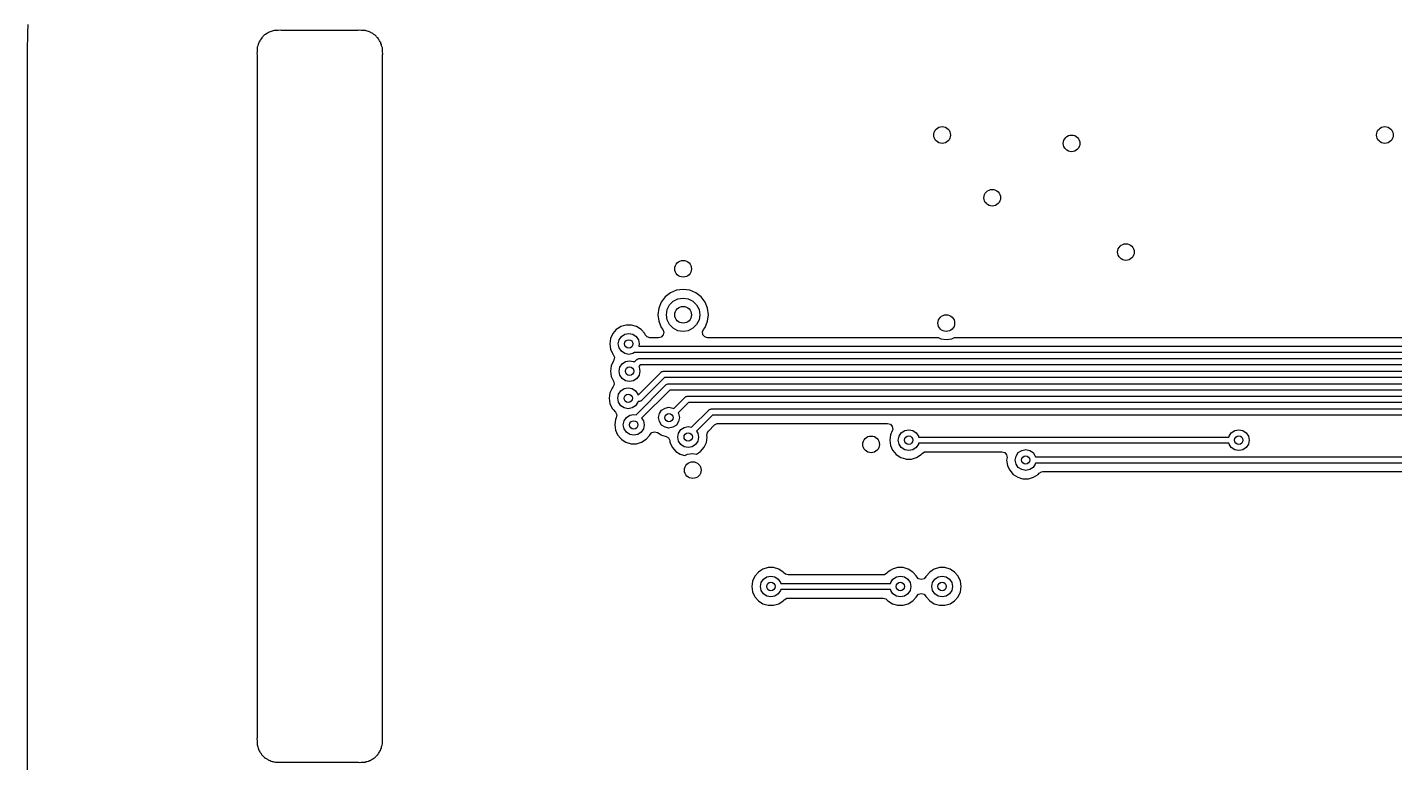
# Model space of a CAD drawing. Extents: x 0.4 to 10.6, y -8.1 to -0.4.
# Drawn here: x 4.35 to 5.639, y -2.382 to -1.69 of the extents above; entities that cross this region are included whole.
import ezdxf

# ---------------------------------------------------------------- set-up
doc = ezdxf.new("R2010")
doc.units = 0
doc.header["$MEASUREMENT"] = 0
doc.layers.add('BLACK', color=7, linetype='CONTINUOUS')

msp = doc.modelspace()

# ---------------------------------------------------------------- linework, layer by layer
at = {"layer": 'BLACK', "linetype": 'CONTINUOUS'}
for p, q in [((4.35092, -1.69503), (4.35116, -1.68734)), ((4.35041, -1.7126), (4.35092, -1.69503)), ((4.57075, -1.70089), (4.56982, -1.70205)), ((4.57138, -1.69985), (4.57075, -1.70089)), ((4.57141, -1.69967), (4.57138, -1.69985)), ((4.57175, -1.6994), (4.57141, -1.69967)), ((4.5724, -1.69877), (4.57175, -1.6994)), ((4.57279, -1.69838), (4.5724, -1.69877)), ((4.5724, -1.69877), (4.5724, -1.69877)), ((4.57342, -1.69773), (4.57278, -1.69838)), ((4.57278, -1.69838), (4.57279, -1.69838)), ((4.57386, -1.69716), (4.57342, -1.69773)), ((4.57491, -1.69673), (4.57386, -1.69716)), ((4.57606, -1.69581), (4.57491, -1.69673)), ((4.57661, -1.69555), (4.57606, -1.69581)), ((4.57606, -1.69581), (4.57606, -1.69581)), ((4.57746, -1.69502), (4.57661, -1.69555)), ((4.57819, -1.69446), (4.57746, -1.69502)), ((4.57921, -1.69429), (4.57819, -1.69446)), ((4.58006, -1.69388), (4.57921, -1.69429)), ((4.5813, -1.6936), (4.58006, -1.69388)), ((4.58006, -1.69388), (4.58006, -1.69388)), ((4.58208, -1.69335), (4.5813, -1.6936)), ((4.58316, -1.69291), (4.58208, -1.69335)), ((4.58409, -1.69296), (4.58316, -1.69291)), ((4.58439, -1.69289), (4.58409, -1.69296)), ((4.5866, -1.69289), (4.58439, -1.69289)), ((4.58692, -1.69287), (4.5866, -1.69289)), ((4.58891, -1.69261), (4.58692, -1.69287)), ((4.58988, -1.69289), (4.58891, -1.69261)), ((4.66209, -1.69289), (4.58988, -1.69289)), ((4.66352, -1.69267), (4.66209, -1.69289)), ((4.66505, -1.69287), (4.66352, -1.69267)), ((4.66536, -1.69289), (4.66505, -1.69287)), ((4.66757, -1.69289), (4.66536, -1.69289)), ((4.66788, -1.69296), (4.66757, -1.69289)), ((4.66757, -1.69289), (4.66757, -1.69289)), ((4.66757, -1.69289), (4.66757, -1.69289)), ((4.66921, -1.69307), (4.66788, -1.69296)), ((4.66988, -1.69335), (4.66921, -1.69307)), ((4.67067, -1.6936), (4.66988, -1.69335)), ((4.6719, -1.69388), (4.67067, -1.6936)), ((4.67276, -1.69429), (4.6719, -1.69388)), ((4.6719, -1.69388), (4.6719, -1.69388)), ((4.674, -1.6947), (4.67276, -1.69429)), ((4.67407, -1.69469), (4.674, -1.6947)), ((4.67451, -1.69502), (4.67407, -1.69469)), ((4.67536, -1.69555), (4.67451, -1.69502)), ((4.6759, -1.69581), (4.67536, -1.69555)), ((4.67706, -1.69673), (4.6759, -1.69581)), ((4.6759, -1.69581), (4.6759, -1.69581)), ((4.6781, -1.69737), (4.67706, -1.69673)), ((4.67829, -1.69739), (4.6781, -1.69737)), ((4.67855, -1.69773), (4.67829, -1.69739)), ((4.67918, -1.69838), (4.67855, -1.69773)), ((4.67957, -1.69877), (4.67918, -1.69838)), ((4.67918, -1.69838), (4.67918, -1.69838)), ((4.68022, -1.6994), (4.67957, -1.69877)), ((4.67957, -1.69877), (4.67957, -1.69877)), ((4.68079, -1.69985), (4.68022, -1.6994)), ((4.68122, -1.70089), (4.68079, -1.69985)), ((4.68214, -1.70205), (4.68122, -1.70089)), ((4.35041, -2.3599), (4.35041, -1.7126)), ((4.56689, -1.71291), (4.56669, -1.71443)), ((4.56691, -1.71259), (4.56689, -1.71291)), ((4.56698, -1.71008), (4.56691, -1.71038)), ((4.56691, -1.71038), (4.56691, -1.71259)), ((4.56709, -1.70875), (4.56698, -1.71008)), ((4.56737, -1.70807), (4.56709, -1.70875)), ((4.56761, -1.70729), (4.56737, -1.70807)), ((4.5679, -1.70605), (4.56761, -1.70729)), ((4.56831, -1.7052), (4.5679, -1.70605)), ((4.5679, -1.70605), (4.5679, -1.70605)), ((4.56871, -1.70395), (4.56831, -1.7052)), ((4.56904, -1.70345), (4.56871, -1.70388)), ((4.56871, -1.70388), (4.56871, -1.70395)), ((4.56956, -1.70259), (4.56904, -1.70345)), ((4.56982, -1.70205), (4.56956, -1.70259)), ((4.56982, -1.70205), (4.56982, -1.70205)), ((4.68241, -1.70259), (4.68214, -1.70205)), ((4.68214, -1.70205), (4.68214, -1.70205)), ((4.68293, -1.70345), (4.68241, -1.70259)), ((4.68349, -1.70418), (4.68293, -1.70345)), ((4.68366, -1.7052), (4.68349, -1.70418)), ((4.68407, -1.70605), (4.68366, -1.7052)), ((4.68435, -1.70729), (4.68407, -1.70605)), ((4.6846, -1.70807), (4.68435, -1.70729)), ((4.68505, -1.70914), (4.6846, -1.70807)), ((4.68499, -1.71008), (4.68505, -1.70914)), ((4.68506, -1.71038), (4.68499, -1.71008)), ((4.68506, -1.71259), (4.68506, -1.71038)), ((4.68506, -1.71038), (4.68506, -1.71038)), ((4.68508, -1.71291), (4.68506, -1.71259)), ((4.68534, -1.7149), (4.68508, -1.71291)), ((4.56669, -1.71443), (4.56691, -1.71587)), ((4.56691, -1.71587), (4.56691, -2.35894)), ((4.68506, -1.71586), (4.68534, -1.7149)), ((4.68506, -1.75197), (4.68506, -1.71586)), ((4.68506, -1.81496), (4.68506, -1.75197)), ((4.68506, -1.88189), (4.68506, -1.81496)), ((4.68506, -2.0393), (4.68506, -1.88189)), ((4.95164, -1.94377), (4.94785, -1.94871)), ((4.95658, -1.93998), (4.95164, -1.94377)), ((4.96233, -1.9376), (4.95658, -1.93998)), ((4.95925, -1.94789), (4.96364, -1.94565)), ((4.9685, -1.93678), (4.96233, -1.9376)), ((4.96233, -1.9376), (4.96233, -1.9376)), ((4.96364, -1.94565), (4.9685, -1.94488)), ((4.97468, -1.9376), (4.9685, -1.93678)), ((4.9685, -1.93678), (4.9685, -1.93678)), ((4.9685, -1.94488), (4.97337, -1.94565)), ((4.97337, -1.94565), (4.97776, -1.94789)), ((4.98043, -1.93998), (4.97468, -1.9376)), ((4.97468, -1.9376), (4.97468, -1.9376)), ((4.98537, -1.94377), (4.98043, -1.93998)), ((4.98915, -1.94871), (4.98537, -1.94377)), ((4.94547, -1.95446), (4.94466, -1.96063)), ((4.94785, -1.94871), (4.94547, -1.95446)), ((4.94547, -1.95446), (4.94547, -1.95446)), ((4.95276, -1.96063), (4.95353, -1.95576)), ((4.95353, -1.95576), (4.95576, -1.95137)), ((4.95576, -1.95137), (4.95925, -1.94789)), ((4.97776, -1.94789), (4.98124, -1.95137)), ((4.98124, -1.95137), (4.98348, -1.95576)), ((4.98348, -1.95576), (4.98425, -1.96063)), ((4.99154, -1.95446), (4.98915, -1.94871)), ((4.99235, -1.96063), (4.99154, -1.95446)), ((4.91468, -1.97036), (4.90979, -1.9718)), ((4.91978, -1.97036), (4.91468, -1.97036)), ((4.91468, -1.97036), (4.91468, -1.97036)), ((4.92467, -1.9718), (4.91978, -1.97036)), ((4.91978, -1.97036), (4.91978, -1.97036)), ((4.94466, -1.96063), (4.94466, -1.96063)), ((4.94466, -1.96063), (4.94547, -1.9668)), ((4.94547, -1.9668), (4.94547, -1.9668)), ((4.94547, -1.9668), (4.94785, -1.97255)), ((4.95353, -1.9655), (4.95276, -1.96063)), ((4.95576, -1.96989), (4.95353, -1.9655)), ((4.95925, -1.97337), (4.95576, -1.96989)), ((4.98124, -1.96989), (4.97776, -1.97337)), ((4.98348, -1.9655), (4.98124, -1.96989)), ((4.98425, -1.96063), (4.98348, -1.9655)), ((4.98915, -1.97255), (4.99154, -1.9668)), ((4.99154, -1.9668), (4.99235, -1.96063)), ((4.90004, -1.98305), (4.89931, -1.9881)), ((4.90215, -1.97841), (4.90004, -1.98305)), ((4.90549, -1.97455), (4.90215, -1.97841)), ((4.90215, -1.97841), (4.90215, -1.97841)), ((4.90861, -1.97255), (4.90549, -1.97455)), ((4.90739, -1.9881), (4.90814, -1.98433)), ((4.90814, -1.98433), (4.91027, -1.98114)), ((4.90979, -1.9718), (4.90861, -1.97255)), ((4.90979, -1.9718), (4.90979, -1.9718)), ((4.90979, -1.9718), (4.90979, -1.9718)), ((4.91027, -1.98114), (4.91346, -1.979)), ((4.91346, -1.979), (4.91723, -1.97825)), ((4.91723, -1.97825), (4.921, -1.979)), ((4.921, -1.979), (4.92419, -1.98114)), ((4.92419, -1.98114), (4.92632, -1.98433)), ((4.92896, -1.97455), (4.92467, -1.9718)), ((4.92467, -1.9718), (4.92467, -1.9718)), ((4.92467, -1.9718), (4.92467, -1.9718)), ((4.92632, -1.98433), (4.92707, -1.9881)), ((4.9323, -1.97841), (4.92896, -1.97455)), ((4.93276, -1.97941), (4.9323, -1.97841)), ((4.9323, -1.97841), (4.9323, -1.97841)), ((4.93456, -1.98149), (4.93276, -1.97941)), ((4.9372, -1.98226), (4.93456, -1.98149)), ((4.9454, -1.98226), (4.9372, -1.98226)), ((4.9478, -1.98164), (4.9454, -1.98226)), ((4.94972, -1.97967), (4.9478, -1.98164)), ((4.94785, -1.97255), (4.94928, -1.97441)), ((4.94928, -1.97441), (4.95027, -1.97698)), ((4.95027, -1.97698), (4.94972, -1.97967)), ((4.96364, -1.97561), (4.95925, -1.97337)), ((4.9685, -1.97638), (4.96364, -1.97561)), ((4.97337, -1.97561), (4.9685, -1.97638)), ((4.97776, -1.97337), (4.97337, -1.97561)), ((4.98677, -1.97669), (4.98773, -1.97441)), ((4.98716, -1.97941), (4.98677, -1.97669)), ((4.98896, -1.98149), (4.98716, -1.97941)), ((4.98773, -1.97441), (4.98915, -1.97255)), ((4.9916, -1.98226), (4.98896, -1.98149)), ((5.20928, -1.98226), (4.9916, -1.98226)), ((5.21167, -1.98348), (5.20928, -1.98226)), ((5.21654, -1.98425), (5.21167, -1.98348)), ((5.2214, -1.98348), (5.21654, -1.98425)), ((5.22379, -1.98226), (5.2214, -1.98348)), ((5.7169, -1.98226), (5.22379, -1.98226)), ((4.89931, -1.9881), (4.90004, -1.99314)), ((4.90004, -1.99314), (4.90215, -1.99778)), ((4.90814, -1.99186), (4.90739, -1.9881)), ((4.91027, -1.99505), (4.90814, -1.99186)), ((4.91346, -1.99719), (4.91027, -1.99505)), ((4.91723, -1.99794), (4.91346, -1.99719)), ((4.921, -1.99719), (4.91723, -1.99794)), ((4.92268, -1.99606), (4.921, -1.99719)), ((6.31866, -1.99606), (4.92268, -1.99606)), ((4.92707, -1.9881), (4.92666, -1.99016)), ((4.92666, -1.99016), (6.31988, -1.99016)), ((4.9008, -2.00871), (4.90007, -2.01375)), ((4.90292, -2.00407), (4.9008, -2.00871)), ((4.90215, -1.99778), (4.90216, -1.99778)), ((4.90216, -1.99778), (4.90252, -1.9982)), ((4.90252, -1.9982), (4.90366, -2.0007)), ((4.90293, -2.00404), (4.90292, -2.00407)), ((4.90327, -2.00343), (4.90293, -2.00404)), ((4.90366, -2.0007), (4.90327, -2.00343)), ((4.90815, -2.01375), (4.9089, -2.00999)), ((4.9089, -2.00999), (4.91103, -2.00679)), ((4.91103, -2.00679), (4.91422, -2.00466)), ((4.91422, -2.00466), (4.91799, -2.00391)), ((4.91799, -2.00391), (4.92176, -2.00466)), ((4.92176, -2.00466), (4.92245, -2.00512)), ((4.92245, -2.00512), (4.92473, -2.00283)), ((4.92473, -2.00283), (4.92488, -2.00273)), ((4.92488, -2.00273), (4.92492, -2.00266)), ((4.92492, -2.00266), (4.92505, -2.00261)), ((4.92505, -2.00261), (4.92557, -2.00225)), ((4.92557, -2.00225), (4.92622, -2.00219)), ((4.92622, -2.00219), (4.92682, -2.00197)), ((4.92805, -2.00787), (4.92662, -2.0093)), ((4.92662, -2.0093), (4.92708, -2.00999)), ((4.92682, -2.00197), (6.31291, -2.00197)), ((4.92708, -2.00999), (4.92783, -2.01375)), ((6.31168, -2.00787), (4.92805, -2.00787)), ((4.90007, -2.01375), (4.9008, -2.0188)), ((4.9008, -2.0188), (4.9008, -2.0188)), ((4.9008, -2.0188), (4.90303, -2.02369)), ((4.9089, -2.01752), (4.90815, -2.01375)), ((4.91103, -2.02071), (4.9089, -2.01752)), ((4.91422, -2.02285), (4.91103, -2.02071)), ((4.91799, -2.0236), (4.91422, -2.02285)), ((4.92176, -2.02285), (4.91799, -2.0236)), ((4.92495, -2.02071), (4.92176, -2.02285)), ((4.92708, -2.01752), (4.92495, -2.02071)), ((4.92602, -2.03634), (4.94772, -2.01464)), ((4.92783, -2.01375), (4.92708, -2.01752)), ((4.95103, -2.01969), (4.92933, -2.04138)), ((4.94772, -2.01464), (4.94787, -2.01454)), ((4.94787, -2.01454), (4.94791, -2.01447)), ((4.94791, -2.01447), (4.94803, -2.01443)), ((4.94803, -2.01443), (4.94856, -2.01406)), ((4.94856, -2.01406), (4.9492, -2.014)), ((4.9492, -2.014), (4.94981, -2.01378)), ((4.94981, -2.01378), (6.30801, -2.01378)), ((6.30679, -2.01969), (4.95103, -2.01969)), ((4.89956, -2.03425), (4.89884, -2.0393)), ((4.90168, -2.02961), (4.89956, -2.03425)), ((4.90228, -2.02892), (4.90168, -2.02961)), ((4.90168, -2.02961), (4.90168, -2.02961)), ((4.90342, -2.02642), (4.90228, -2.02892)), ((4.90303, -2.02369), (4.90342, -2.02642)), ((4.90691, -2.0393), (4.90766, -2.03553)), ((4.90766, -2.03553), (4.9098, -2.03234)), ((4.9098, -2.03234), (4.91299, -2.0302)), ((4.91299, -2.0302), (4.91676, -2.02945)), ((4.91676, -2.02945), (4.92052, -2.0302)), ((4.92052, -2.0302), (4.92372, -2.03234)), ((4.92372, -2.03234), (4.92585, -2.03553)), ((4.92414, -2.05492), (4.95261, -2.02646)), ((4.92585, -2.03553), (4.92601, -2.03634)), ((4.95593, -2.0315), (4.92937, -2.05805)), ((4.95261, -2.02646), (4.95276, -2.02635)), ((4.95276, -2.02635), (4.9528, -2.02628)), ((4.9528, -2.02628), (4.95293, -2.02624)), ((4.95293, -2.02624), (4.95345, -2.02587)), ((4.95345, -2.02587), (4.9541, -2.02581)), ((4.9541, -2.02581), (4.9547, -2.02559)), ((4.9547, -2.02559), (6.30312, -2.02559)), ((6.3019, -2.0315), (4.95593, -2.0315)), ((4.68506, -2.21654), (4.68506, -2.0393)), ((4.89884, -2.0393), (4.89956, -2.04434)), ((4.89956, -2.04434), (4.90168, -2.04898)), ((4.90168, -2.04898), (4.90168, -2.04898)), ((4.90168, -2.04898), (4.90249, -2.04991)), ((4.90766, -2.04306), (4.90691, -2.0393)), ((4.9098, -2.04625), (4.90766, -2.04306)), ((4.91299, -2.04839), (4.9098, -2.04625)), ((4.91676, -2.04914), (4.91299, -2.04839)), ((4.92052, -2.04839), (4.91676, -2.04914)), ((4.92372, -2.04625), (4.92052, -2.04839)), ((4.92585, -2.04306), (4.92372, -2.04625)), ((4.92601, -2.04225), (4.92585, -2.04306)), ((4.92601, -2.03634), (4.92602, -2.03634)), ((4.92725, -2.04225), (4.92601, -2.04225)), ((4.92785, -2.04203), (4.92725, -2.04225)), ((4.92849, -2.04197), (4.92785, -2.04203)), ((4.92902, -2.0416), (4.92849, -2.04197)), ((4.92914, -2.04156), (4.92902, -2.0416)), ((4.92918, -2.04149), (4.92914, -2.04156)), ((4.92933, -2.04138), (4.92918, -2.04149)), ((4.94821, -2.05057), (4.95141, -2.04844)), ((4.95141, -2.04844), (4.95517, -2.04769)), ((4.95517, -2.04769), (4.95894, -2.04844)), ((4.95894, -2.04844), (4.95963, -2.0489)), ((4.95963, -2.0489), (4.97026, -2.03827)), ((4.97358, -2.04331), (4.9638, -2.05308)), ((4.97026, -2.03827), (4.97041, -2.03816)), ((4.97041, -2.03816), (4.97045, -2.03809)), ((4.97045, -2.03809), (4.97058, -2.03805)), ((4.97058, -2.03805), (4.9711, -2.03768)), ((4.9711, -2.03768), (4.97175, -2.03762)), ((4.97175, -2.03762), (4.97235, -2.0374)), ((4.97235, -2.0374), (5, -2.0374)), ((5, -2.04331), (4.97358, -2.04331)), ((5, -2.0374), (5.80413, -2.0374)), ((5.80204, -2.04331), (5, -2.04331)), ((4.90249, -2.04991), (4.90473, -2.0525)), ((4.90476, -2.05928), (4.90407, -2.06413)), ((4.90473, -2.0525), (4.90587, -2.055)), ((4.90548, -2.05772), (4.90476, -2.05928)), ((4.90587, -2.055), (4.90548, -2.05772)), ((4.91211, -2.06433), (4.91286, -2.06057)), ((4.91286, -2.06057), (4.915, -2.05737)), ((4.915, -2.05737), (4.91819, -2.05524)), ((4.91819, -2.05524), (4.92196, -2.05449)), ((4.92196, -2.05449), (4.92414, -2.05492)), ((4.92937, -2.05805), (4.93105, -2.06057)), ((4.93105, -2.06057), (4.9318, -2.06433)), ((4.94533, -2.05753), (4.94608, -2.05377)), ((4.94608, -2.0613), (4.94533, -2.05753)), ((4.94608, -2.05377), (4.94821, -2.05057)), ((4.94821, -2.06449), (4.94608, -2.0613)), ((4.96427, -2.0613), (4.96213, -2.06449)), ((4.9638, -2.05308), (4.96427, -2.05377)), ((4.96427, -2.05377), (4.96501, -2.05753)), ((4.96501, -2.05753), (4.96427, -2.0613)), ((4.9765, -2.06657), (4.99299, -2.05008)), ((4.9963, -2.05512), (4.98117, -2.07025)), ((4.99299, -2.05008), (4.99314, -2.04997)), ((4.99314, -2.04997), (4.99318, -2.0499)), ((4.99318, -2.0499), (4.9933, -2.04986)), ((4.9933, -2.04986), (4.99383, -2.04949)), ((4.99383, -2.04949), (4.99447, -2.04943)), ((4.99447, -2.04943), (4.99508, -2.04921)), ((4.99508, -2.04921), (5.38583, -2.04921)), ((5.38583, -2.05512), (4.9963, -2.05512)), ((5.38583, -2.04921), (5.77927, -2.04921)), ((5.77805, -2.05512), (5.38583, -2.05512)), ((4.90407, -2.06413), (4.90404, -2.06433)), ((4.90404, -2.06433), (4.90405, -2.06444)), ((4.90405, -2.06444), (4.90476, -2.06938)), ((4.90476, -2.06938), (4.90673, -2.07369)), ((4.90673, -2.07369), (4.90688, -2.07402)), ((4.90688, -2.07402), (4.9094, -2.07693)), ((4.91286, -2.0681), (4.91211, -2.06433)), ((4.915, -2.07129), (4.91286, -2.0681)), ((4.91819, -2.07343), (4.915, -2.07129)), ((4.92196, -2.07417), (4.91819, -2.07343)), ((4.92572, -2.07343), (4.92196, -2.07417)), ((4.92892, -2.07129), (4.92572, -2.07343)), ((4.93105, -2.0681), (4.92892, -2.07129)), ((4.9318, -2.06433), (4.93105, -2.0681)), ((4.93369, -2.07787), (4.93703, -2.07402)), ((4.93703, -2.07402), (4.93718, -2.07369)), ((4.93718, -2.07369), (4.93898, -2.07161)), ((4.93898, -2.07161), (4.94162, -2.07083)), ((4.94162, -2.07083), (4.94426, -2.07161)), ((4.94426, -2.07161), (4.94773, -2.07383)), ((4.94773, -2.07383), (4.94836, -2.07402)), ((4.95141, -2.06663), (4.94821, -2.06449)), ((4.94836, -2.07402), (4.95237, -2.0752)), ((4.95517, -2.06738), (4.95141, -2.06663)), ((4.95894, -2.06663), (4.95517, -2.06738)), ((4.96213, -2.06449), (4.95894, -2.06663)), ((4.96341, -2.07577), (4.96416, -2.072)), ((4.96416, -2.072), (4.96629, -2.06881)), ((4.96629, -2.06881), (4.96949, -2.06667)), ((4.96949, -2.06667), (4.97325, -2.06593)), ((4.97325, -2.06593), (4.9765, -2.06657)), ((4.98117, -2.07025), (4.98235, -2.072)), ((4.98235, -2.072), (4.9831, -2.07577)), ((4.99097, -2.07438), (4.99136, -2.07165)), ((4.99117, -2.07577), (4.99097, -2.07438)), ((4.99136, -2.07165), (4.99235, -2.07023)), ((4.99235, -2.07023), (4.99814, -2.06444)), ((4.99814, -2.06444), (5.00056, -2.06312)), ((5.00056, -2.06312), (5.00159, -2.06301)), ((5.00159, -2.06301), (5.16119, -2.06301)), ((5.16119, -2.06301), (5.16383, -2.06379)), ((5.16391, -2.07369), (5.16318, -2.07874)), ((5.16383, -2.06379), (5.16563, -2.06587)), ((5.16563, -2.06992), (5.16391, -2.07369)), ((5.16391, -2.07369), (5.16391, -2.07369)), ((5.16563, -2.06587), (5.16602, -2.06859)), ((5.16602, -2.06859), (5.16563, -2.06992)), ((5.17201, -2.07497), (5.17414, -2.07178)), ((5.17414, -2.07178), (5.17734, -2.06965)), ((5.17734, -2.06965), (5.1811, -2.0689)), ((5.1811, -2.0689), (5.18487, -2.06965)), ((5.18487, -2.06965), (5.18806, -2.07178)), ((5.18806, -2.07178), (5.1902, -2.07497)), ((5.48303, -2.07497), (5.48517, -2.07178)), ((5.48517, -2.07178), (5.48836, -2.06965)), ((5.48836, -2.06965), (5.49213, -2.0689)), ((5.49213, -2.0689), (5.49589, -2.06965)), ((5.49589, -2.06965), (5.49909, -2.07178)), ((5.49909, -2.07178), (5.50122, -2.07497)), ((4.9094, -2.07693), (4.91001, -2.07762)), ((4.91001, -2.07762), (4.91022, -2.07787)), ((4.91022, -2.07787), (4.91451, -2.08063)), ((4.91451, -2.08063), (4.91941, -2.08207)), ((4.91941, -2.08207), (4.91941, -2.08207)), ((4.91941, -2.08207), (4.91941, -2.08207)), ((4.91941, -2.08207), (4.92451, -2.08207)), ((4.92451, -2.08207), (4.9294, -2.08063)), ((4.92451, -2.08207), (4.92451, -2.08207)), ((4.9294, -2.08063), (4.93369, -2.07787)), ((4.95237, -2.0752), (4.95468, -2.07668)), ((4.95468, -2.07668), (4.95583, -2.07919)), ((4.95583, -2.07919), (4.95583, -2.07919)), ((4.95583, -2.07919), (4.95606, -2.08082)), ((4.95606, -2.08082), (4.95742, -2.08379)), ((4.95742, -2.08379), (4.95818, -2.08546)), ((4.95818, -2.08546), (4.96152, -2.08931)), ((4.96416, -2.07953), (4.96341, -2.07577)), ((4.96629, -2.08273), (4.96416, -2.07953)), ((4.96949, -2.08486), (4.96629, -2.08273)), ((4.97325, -2.08561), (4.96949, -2.08486)), ((4.97702, -2.08486), (4.97325, -2.08561)), ((4.98021, -2.08273), (4.97702, -2.08486)), ((4.98235, -2.07953), (4.98021, -2.08273)), ((4.9831, -2.07577), (4.98235, -2.07953)), ((4.98499, -2.08931), (4.98833, -2.08546)), ((4.98833, -2.08546), (4.99045, -2.08082)), ((4.99045, -2.08082), (4.99117, -2.07577)), ((5.16318, -2.07874), (5.16391, -2.08379)), ((5.16391, -2.08379), (5.16586, -2.08807)), ((5.17126, -2.07874), (5.17201, -2.07497)), ((5.17201, -2.08251), (5.17126, -2.07874)), ((5.17414, -2.0857), (5.17201, -2.08251)), ((5.17734, -2.08783), (5.17414, -2.0857)), ((5.18806, -2.0857), (5.18487, -2.08783)), ((5.1902, -2.08251), (5.18806, -2.0857)), ((5.1902, -2.07497), (5.19036, -2.07579)), ((5.19036, -2.08169), (5.1902, -2.08251)), ((5.19036, -2.07579), (5.48287, -2.07579)), ((5.48287, -2.08169), (5.19036, -2.08169)), ((5.28757, -2.08833), (5.29134, -2.08758)), ((5.29134, -2.08758), (5.29511, -2.08833)), ((5.48287, -2.07579), (5.48303, -2.07497)), ((5.48303, -2.08251), (5.48287, -2.08169)), ((5.48517, -2.0857), (5.48303, -2.08251)), ((5.48836, -2.08783), (5.48517, -2.0857)), ((5.49909, -2.0857), (5.49589, -2.08783)), ((5.50122, -2.08251), (5.49909, -2.0857)), ((5.50122, -2.07497), (5.50197, -2.07874)), ((5.50197, -2.07874), (5.50122, -2.08251)), ((4.96152, -2.08931), (4.96581, -2.09207)), ((4.96581, -2.09207), (4.96654, -2.09228)), ((4.96654, -2.09228), (4.97005, -2.09331)), ((4.97005, -2.09331), (4.97269, -2.09197)), ((4.97269, -2.09197), (4.97755, -2.0912)), ((4.97755, -2.0912), (4.98116, -2.09177)), ((4.98116, -2.09177), (4.98499, -2.08931)), ((5.16586, -2.08807), (5.16603, -2.08843)), ((5.16603, -2.08843), (5.16937, -2.09228)), ((5.16937, -2.09228), (5.17366, -2.09504)), ((5.17366, -2.09504), (5.17796, -2.0963)), ((5.1811, -2.08858), (5.17734, -2.08783)), ((5.17796, -2.0963), (5.17855, -2.09648)), ((5.17855, -2.09648), (5.17855, -2.09648)), ((5.17855, -2.09648), (5.17855, -2.09648)), ((5.17855, -2.09648), (5.18365, -2.09648)), ((5.18487, -2.08783), (5.1811, -2.08858)), ((5.18365, -2.09648), (5.18855, -2.09504)), ((5.18365, -2.09648), (5.18365, -2.09648)), ((5.18855, -2.09504), (5.19284, -2.09228)), ((5.19284, -2.09228), (5.19371, -2.09127)), ((5.19371, -2.09127), (5.19603, -2.08978)), ((5.19603, -2.08978), (5.1974, -2.08959)), ((5.1974, -2.08959), (5.26891, -2.08959)), ((5.26891, -2.08959), (5.27155, -2.09036)), ((5.27155, -2.09036), (5.27335, -2.09244)), ((5.27335, -2.09244), (5.27374, -2.09516)), ((5.27374, -2.09516), (5.27342, -2.09742)), ((5.27342, -2.09742), (5.27415, -2.10247)), ((5.2815, -2.09742), (5.28225, -2.09365)), ((5.28225, -2.10119), (5.2815, -2.09742)), ((5.28225, -2.09365), (5.28438, -2.09046)), ((5.28438, -2.09046), (5.28757, -2.08833)), ((5.29511, -2.08833), (5.2983, -2.09046)), ((5.2983, -2.09046), (5.30043, -2.09365)), ((5.30043, -2.09365), (5.30059, -2.09447)), ((5.30059, -2.10037), (5.30043, -2.10119)), ((5.30059, -2.09447), (5.76863, -2.09447)), ((5.76814, -2.10037), (5.30059, -2.10037)), ((5.49213, -2.08858), (5.48836, -2.08783)), ((5.49589, -2.08783), (5.49213, -2.08858)), ((5.27415, -2.10247), (5.27527, -2.10494)), ((5.27527, -2.10494), (5.27626, -2.10711)), ((5.27626, -2.10711), (5.2796, -2.11096)), ((5.2796, -2.11096), (5.28389, -2.11372)), ((5.28438, -2.10438), (5.28225, -2.10119)), ((5.28757, -2.10651), (5.28438, -2.10438)), ((5.29134, -2.10726), (5.28757, -2.10651)), ((5.29511, -2.10651), (5.29134, -2.10726)), ((5.2983, -2.10438), (5.29511, -2.10651)), ((5.30043, -2.10119), (5.2983, -2.10438)), ((5.29878, -2.11372), (5.30307, -2.11096)), ((5.30307, -2.11096), (5.30395, -2.10995)), ((5.30395, -2.10995), (5.30626, -2.10847)), ((5.30626, -2.10847), (5.30764, -2.10827)), ((5.30764, -2.10827), (5.76043, -2.10827)), ((5.28389, -2.11372), (5.28731, -2.11472)), ((5.28731, -2.11472), (5.28879, -2.11516)), ((5.28879, -2.11516), (5.28879, -2.11516)), ((5.28879, -2.11516), (5.28879, -2.11516)), ((5.28879, -2.11516), (5.29389, -2.11516)), ((5.29389, -2.11516), (5.29878, -2.11372)), ((5.29389, -2.11516), (5.29389, -2.11516)), ((5.03945, -2.20299), (5.03611, -2.20685)), ((5.04172, -2.20153), (5.03945, -2.20299)), ((5.04374, -2.20024), (5.04172, -2.20153)), ((5.04863, -2.1988), (5.04374, -2.20024)), ((5.04374, -2.20024), (5.04374, -2.20024)), ((5.04374, -2.20024), (5.04374, -2.20024)), ((5.05373, -2.1988), (5.04863, -2.1988)), ((5.04863, -2.1988), (5.04863, -2.1988)), ((5.05862, -2.20024), (5.05373, -2.1988)), ((5.05373, -2.1988), (5.05373, -2.1988)), ((5.06279, -2.20291), (5.05862, -2.20024)), ((5.05862, -2.20024), (5.05862, -2.20024)), ((5.05862, -2.20024), (5.05862, -2.20024)), ((5.06292, -2.20299), (5.06279, -2.20291)), ((5.06379, -2.204), (5.06292, -2.20299)), ((5.16149, -2.20299), (5.16062, -2.204)), ((5.16377, -2.20153), (5.16149, -2.20299)), ((5.16578, -2.20024), (5.16377, -2.20153)), ((5.17068, -2.1988), (5.16578, -2.20024)), ((5.16578, -2.20024), (5.16578, -2.20024)), ((5.16578, -2.20024), (5.16578, -2.20024)), ((5.17578, -2.1988), (5.17068, -2.1988)), ((5.17068, -2.1988), (5.17068, -2.1988)), ((5.18067, -2.20024), (5.17578, -2.1988)), ((5.17578, -2.1988), (5.17578, -2.1988)), ((5.18496, -2.20299), (5.18067, -2.20024)), ((5.18067, -2.20024), (5.18067, -2.20024)), ((5.18067, -2.20024), (5.18067, -2.20024)), ((5.1883, -2.20685), (5.18496, -2.20299)), ((5.20086, -2.20299), (5.19752, -2.20685)), ((5.20314, -2.20153), (5.20086, -2.20299)), ((5.20515, -2.20024), (5.20314, -2.20153)), ((5.21005, -2.1988), (5.20515, -2.20024)), ((5.20515, -2.20024), (5.20515, -2.20024)), ((5.20515, -2.20024), (5.20515, -2.20024)), ((5.21515, -2.1988), (5.21005, -2.1988)), ((5.21005, -2.1988), (5.21005, -2.1988)), ((5.22004, -2.20024), (5.21515, -2.1988)), ((5.21515, -2.1988), (5.21515, -2.1988)), ((5.22433, -2.20299), (5.22004, -2.20024)), ((5.22004, -2.20024), (5.22004, -2.20024)), ((5.22004, -2.20024), (5.22004, -2.20024)), ((5.22767, -2.20685), (5.22433, -2.20299)), ((4.68506, -2.24604), (4.68506, -2.21654)), ((5.03399, -2.21149), (5.03326, -2.21654)), ((5.03326, -2.21654), (5.03399, -2.22158)), ((5.03611, -2.20685), (5.03399, -2.21149)), ((5.03611, -2.20685), (5.03611, -2.20685)), ((5.04134, -2.21654), (5.04209, -2.21277)), ((5.04209, -2.2203), (5.04134, -2.21654)), ((5.04209, -2.21277), (5.04422, -2.20958)), ((5.04422, -2.20958), (5.04741, -2.20744)), ((5.04741, -2.20744), (5.05118, -2.20669)), ((5.05118, -2.20669), (5.05495, -2.20744)), ((5.05495, -2.20744), (5.05814, -2.20958)), ((5.05814, -2.20958), (5.06027, -2.21277)), ((5.06027, -2.21277), (5.06044, -2.21358)), ((5.06044, -2.21358), (5.16397, -2.21358)), ((5.06484, -2.20491), (5.06379, -2.204)), ((5.06748, -2.20569), (5.06484, -2.20491)), ((5.15693, -2.20569), (5.06748, -2.20569)), ((5.1583, -2.20549), (5.15693, -2.20569)), ((5.16062, -2.204), (5.1583, -2.20549)), ((5.16397, -2.21358), (5.16414, -2.21277)), ((5.16414, -2.21277), (5.16627, -2.20958)), ((5.16627, -2.20958), (5.16946, -2.20744)), ((5.16946, -2.20744), (5.17323, -2.20669)), ((5.17323, -2.20669), (5.17699, -2.20744)), ((5.17699, -2.20744), (5.18019, -2.20958)), ((5.18019, -2.20958), (5.18232, -2.21277)), ((5.18232, -2.21277), (5.18307, -2.21654)), ((5.18307, -2.21654), (5.18232, -2.2203)), ((5.18847, -2.20722), (5.1883, -2.20685)), ((5.1883, -2.20685), (5.1883, -2.20685)), ((5.1883, -2.20685), (5.1883, -2.20685)), ((5.19027, -2.2093), (5.18847, -2.20722)), ((5.19291, -2.21007), (5.19027, -2.2093)), ((5.19555, -2.2093), (5.19291, -2.21007)), ((5.19735, -2.20722), (5.19555, -2.2093)), ((5.19752, -2.20685), (5.19735, -2.20722)), ((5.19752, -2.20685), (5.19752, -2.20685)), ((5.20276, -2.21654), (5.20351, -2.21277)), ((5.20351, -2.2203), (5.20276, -2.21654)), ((5.20351, -2.21277), (5.20564, -2.20958)), ((5.20564, -2.20958), (5.20883, -2.20744)), ((5.20883, -2.20744), (5.2126, -2.20669)), ((5.2126, -2.20669), (5.21636, -2.20744)), ((5.21636, -2.20744), (5.21956, -2.20958)), ((5.21956, -2.20958), (5.22169, -2.21277)), ((5.22169, -2.21277), (5.22244, -2.21654)), ((5.22244, -2.21654), (5.22169, -2.2203)), ((5.22979, -2.21149), (5.22767, -2.20685)), ((5.23052, -2.21654), (5.22979, -2.21149)), ((5.22979, -2.22158), (5.23052, -2.21654)), ((5.03399, -2.22158), (5.03579, -2.22552)), ((5.03579, -2.22552), (5.03611, -2.22622)), ((5.03611, -2.22622), (5.03945, -2.23008)), ((5.04422, -2.2235), (5.04209, -2.2203)), ((5.04741, -2.22563), (5.04422, -2.2235)), ((5.05118, -2.22638), (5.04741, -2.22563)), ((5.05495, -2.22563), (5.05118, -2.22638)), ((5.05814, -2.2235), (5.05495, -2.22563)), ((5.06027, -2.2203), (5.05814, -2.2235)), ((5.06044, -2.21949), (5.06027, -2.2203)), ((5.16397, -2.21949), (5.06044, -2.21949)), ((5.06292, -2.23008), (5.06379, -2.22907)), ((5.06379, -2.22907), (5.06611, -2.22758)), ((5.06611, -2.22758), (5.06748, -2.22738)), ((5.06748, -2.22738), (5.15693, -2.22738)), ((5.15693, -2.22738), (5.15957, -2.22816)), ((5.15957, -2.22816), (5.16062, -2.22907)), ((5.16062, -2.22907), (5.16123, -2.22977)), ((5.16414, -2.2203), (5.16397, -2.21949)), ((5.16627, -2.2235), (5.16414, -2.2203)), ((5.16946, -2.22563), (5.16627, -2.2235)), ((5.17323, -2.22638), (5.16946, -2.22563)), ((5.17699, -2.22563), (5.17323, -2.22638)), ((5.18019, -2.2235), (5.17699, -2.22563)), ((5.18232, -2.2203), (5.18019, -2.2235)), ((5.18496, -2.23008), (5.1883, -2.22622)), ((5.1883, -2.22622), (5.18847, -2.22585)), ((5.18847, -2.22585), (5.19027, -2.22377)), ((5.19027, -2.22377), (5.19291, -2.223)), ((5.19291, -2.223), (5.19555, -2.22377)), ((5.19555, -2.22377), (5.19735, -2.22585)), ((5.19735, -2.22585), (5.19752, -2.22622)), ((5.19752, -2.22622), (5.20086, -2.23008)), ((5.20564, -2.2235), (5.20351, -2.2203)), ((5.20883, -2.22563), (5.20564, -2.2235)), ((5.2126, -2.22638), (5.20883, -2.22563)), ((5.21636, -2.22563), (5.2126, -2.22638)), ((5.21956, -2.2235), (5.21636, -2.22563)), ((5.22169, -2.2203), (5.21956, -2.2235)), ((5.22433, -2.23008), (5.22767, -2.22622)), ((5.22767, -2.22622), (5.22979, -2.22158)), ((5.03945, -2.23008), (5.04374, -2.23283)), ((5.04374, -2.23283), (5.04863, -2.23427)), ((5.04863, -2.23427), (5.04863, -2.23427)), ((5.04863, -2.23427), (5.04863, -2.23427)), ((5.04863, -2.23427), (5.05373, -2.23427)), ((5.05373, -2.23427), (5.05862, -2.23283)), ((5.05373, -2.23427), (5.05373, -2.23427)), ((5.05862, -2.23283), (5.06292, -2.23008)), ((5.16123, -2.22977), (5.16149, -2.23008)), ((5.16149, -2.23008), (5.16578, -2.23283)), ((5.16578, -2.23283), (5.17068, -2.23427)), ((5.17068, -2.23427), (5.17068, -2.23427)), ((5.17068, -2.23427), (5.17068, -2.23427)), ((5.17068, -2.23427), (5.17578, -2.23427)), ((5.17578, -2.23427), (5.18067, -2.23283)), ((5.17578, -2.23427), (5.17578, -2.23427)), ((5.18067, -2.23283), (5.18496, -2.23008)), ((5.20086, -2.23008), (5.20515, -2.23283)), ((5.20515, -2.23283), (5.21005, -2.23427)), ((5.21005, -2.23427), (5.21005, -2.23427)), ((5.21005, -2.23427), (5.21005, -2.23427)), ((5.21005, -2.23427), (5.21515, -2.23427)), ((5.21515, -2.23427), (5.22004, -2.23283)), ((5.21515, -2.23427), (5.21515, -2.23427)), ((5.22004, -2.23283), (5.22433, -2.23008)), ((4.68506, -2.35894), (4.68506, -2.24604)), ((4.35041, -2.42913), (4.35041, -2.3599)), ((4.56691, -2.35894), (4.56663, -2.3599)), ((4.56663, -2.3599), (4.56689, -2.3619)), ((4.56689, -2.3619), (4.56691, -2.36222)), ((4.56691, -2.36222), (4.56691, -2.36442)), ((4.56691, -2.36442), (4.56691, -2.36443)), ((4.56691, -2.36443), (4.56698, -2.36473)), ((4.56698, -2.36473), (4.56692, -2.36566)), ((4.56692, -2.36566), (4.56737, -2.36673)), ((4.56737, -2.36673), (4.56761, -2.36752)), ((4.56761, -2.36752), (4.5679, -2.36875)), ((4.5679, -2.36875), (4.56831, -2.36961)), ((4.56831, -2.36961), (4.56848, -2.37063)), ((4.56848, -2.37063), (4.56904, -2.37136)), ((4.68293, -2.37136), (4.68326, -2.37092)), ((4.68326, -2.37085), (4.68366, -2.36961)), ((4.68326, -2.37092), (4.68326, -2.37085)), ((4.68366, -2.36961), (4.68367, -2.36958)), ((4.68367, -2.36958), (4.68407, -2.36875)), ((4.68407, -2.36875), (4.68435, -2.36752)), ((4.68435, -2.36752), (4.6846, -2.36673)), ((4.6846, -2.36673), (4.68488, -2.36606)), ((4.68488, -2.36606), (4.68499, -2.36473)), ((4.68499, -2.36473), (4.68506, -2.36443)), ((4.68528, -2.36037), (4.68506, -2.35894)), ((4.68506, -2.36221), (4.68508, -2.3619)), ((4.68506, -2.36442), (4.68506, -2.36221)), ((4.68506, -2.36443), (4.68506, -2.36442)), ((4.68508, -2.3619), (4.68528, -2.36037)), ((4.56904, -2.37136), (4.56956, -2.37221)), ((4.56956, -2.37221), (4.56982, -2.37275)), ((4.56982, -2.37275), (4.56982, -2.37275)), ((4.56982, -2.37275), (4.57075, -2.37391)), ((4.57075, -2.37391), (4.57117, -2.37496)), ((4.57117, -2.37496), (4.57175, -2.3754)), ((4.57175, -2.3754), (4.5724, -2.37603)), ((4.5724, -2.37603), (4.5724, -2.37603)), ((4.5724, -2.37603), (4.57279, -2.37642)), ((4.57279, -2.37642), (4.57278, -2.37642)), ((4.57278, -2.37642), (4.57342, -2.37707)), ((4.57342, -2.37707), (4.57368, -2.37741)), ((4.57368, -2.37741), (4.57386, -2.37744)), ((4.57386, -2.37744), (4.57491, -2.37807)), ((4.57491, -2.37807), (4.57606, -2.37899)), ((4.57606, -2.37899), (4.57606, -2.37899)), ((4.57606, -2.37899), (4.57661, -2.37926)), ((4.57661, -2.37926), (4.57746, -2.37978)), ((4.57746, -2.37978), (4.57789, -2.38011)), ((4.57789, -2.38011), (4.57797, -2.38011)), ((4.57797, -2.38011), (4.57921, -2.38051)), ((4.57921, -2.38051), (4.58006, -2.38092)), ((4.58006, -2.38092), (4.5813, -2.3812)), ((4.5813, -2.3812), (4.58208, -2.38145)), ((4.58208, -2.38145), (4.58276, -2.38173)), ((4.58276, -2.38173), (4.58409, -2.38184)), ((4.58409, -2.38184), (4.58439, -2.38191)), ((4.58439, -2.38191), (4.58439, -2.38191)), ((4.58439, -2.38191), (4.58439, -2.38191)), ((4.58439, -2.38191), (4.58439, -2.38191)), ((4.58439, -2.38191), (4.5866, -2.38191)), ((4.5866, -2.38191), (4.58692, -2.38193)), ((4.58692, -2.38193), (4.58845, -2.38213)), ((4.58845, -2.38213), (4.58988, -2.38191)), ((4.58988, -2.38191), (4.66209, -2.38191)), ((4.66209, -2.38191), (4.66305, -2.38219)), ((4.66305, -2.38219), (4.66505, -2.38193)), ((4.66505, -2.38193), (4.66536, -2.38191)), ((4.66536, -2.38191), (4.66757, -2.38191)), ((4.66757, -2.38191), (4.66788, -2.38184)), ((4.66757, -2.38191), (4.66757, -2.38191)), ((4.66788, -2.38184), (4.66881, -2.3819)), ((4.66881, -2.3819), (4.66988, -2.38145)), ((4.66988, -2.38145), (4.67067, -2.3812)), ((4.67067, -2.3812), (4.6719, -2.38092)), ((4.6719, -2.38092), (4.67276, -2.38051)), ((4.67276, -2.38051), (4.67378, -2.38034)), ((4.67378, -2.38034), (4.67451, -2.37978)), ((4.67451, -2.37978), (4.67536, -2.37926)), ((4.67536, -2.37926), (4.6759, -2.37899)), ((4.6759, -2.37899), (4.67706, -2.37807)), ((4.6759, -2.37899), (4.6759, -2.37899)), ((4.67706, -2.37807), (4.67811, -2.37765)), ((4.67811, -2.37765), (4.67855, -2.37707)), ((4.67855, -2.37707), (4.67918, -2.37642)), ((4.67918, -2.37642), (4.67957, -2.37603)), ((4.67918, -2.37642), (4.67918, -2.37642)), ((4.67957, -2.37603), (4.68022, -2.3754)), ((4.67957, -2.37603), (4.67957, -2.37603)), ((4.68022, -2.3754), (4.68056, -2.37514)), ((4.68056, -2.37514), (4.68059, -2.37495)), ((4.68059, -2.37495), (4.68122, -2.37391)), ((4.68122, -2.37391), (4.68214, -2.37275)), ((4.68214, -2.37275), (4.68241, -2.37221)), ((4.68241, -2.37221), (4.68293, -2.37136))]:
    msp.add_line(p, q, dxfattribs=at)
at = {"layer": 'BLACK'}
for centre, radius in [((5.2126, -1.79134), 0.00787), ((5.62992, -1.79134), 0.00787), ((5.33465, -1.79921), 0.00787), ((5.25984, -1.85039), 0.00787), ((5.38583, -1.90157), 0.00787), ((4.9685, -1.91732), 0.00787), ((4.9685, -1.96063), 0.00787), ((5.21654, -1.9685), 0.00787), ((4.91723, -1.9881), 0.00394), ((4.91799, -2.01375), 0.00394), ((4.91676, -2.0393), 0.00394), ((4.92196, -2.06433), 0.00394), ((4.95517, -2.05753), 0.00394), ((4.97325, -2.07577), 0.00394), ((5.14567, -2.08268), 0.00787), ((5.1811, -2.07874), 0.00394), ((5.49213, -2.07874), 0.00394), ((4.97755, -2.10695), 0.00787), ((5.29134, -2.09742), 0.00394), ((5.05118, -2.21654), 0.00394), ((5.17323, -2.21654), 0.00394), ((5.2126, -2.21654), 0.00394)]:
    msp.add_circle(centre, radius, dxfattribs=at)

doc.saveas('drawing.dxf')
